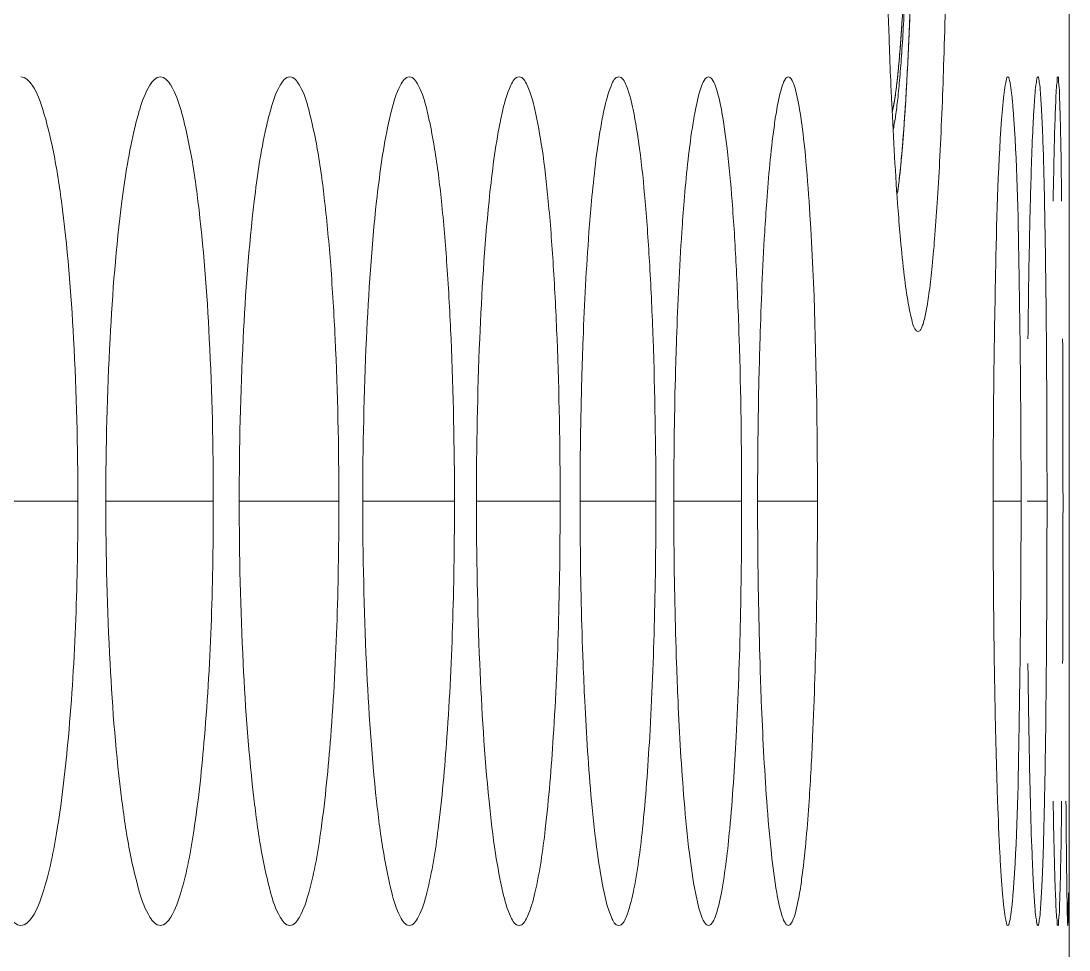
# Model space of a CAD drawing. Header units: millimetres. Extents: x 1177 to 4147, y 93 to 2194.
# Drawn here: x 2916.4 to 2923.81, y 1895.02 to 1901.59 of the extents above; entities that cross this region are included whole.
import ezdxf

# ---------------------------------------------------------------- set-up
doc = ezdxf.new("R2010")
doc.units = ezdxf.units.MM
doc.header["$LTSCALE"] = 0.1
doc.layers.get('0').update_dxf_attribs({"lineweight": 13})
doc.layers.add('标注', color=251, linetype='Continuous', lineweight=9)

msp = doc.modelspace()

# ---------------------------------------------------------------- linework, layer by layer
msp.add_line((2923.8102, 1348.8948), (2923.8102, 1914.8948))
at = {"layer": '标注'}
for p, q in [((2923.8102, 1901.1976), (2923.8102, 1901.6928)), ((2922.6087, 1901.3045), (2922.6092, 1901.3108)), ((2922.5854, 1901.0894), (2922.5862, 1901.0955)), ((2922.6586, 1901.0829), (2922.6598, 1901.1032)), ((2922.5606, 1900.9521), (2922.5615, 1900.9556)), ((2915.9881, 1898.1976), (2916.8043, 1898.1976)), ((2917.0014, 1898.1976), (2917.7616, 1898.1976)), ((2917.9447, 1898.1976), (2918.6489, 1898.1976)), ((2918.8179, 1898.1976), (2919.466, 1898.1976)), ((2919.621, 1898.1976), (2920.2129, 1898.1976)), ((2920.3538, 1898.1976), (2920.8895, 1898.1976)), ((2921.0164, 1898.1976), (2921.4959, 1898.1976)), ((2921.6087, 1898.1976), (2922.0318, 1898.1976)), ((2923.2735, 1898.1976), (2923.4711, 1898.1976)), ((2923.5134, 1898.1976), (2923.6545, 1898.1976)), ((2923.8102, 1894.7024), (2923.8102, 1895.1976))]:
    msp.add_line(p, q, dxfattribs=at)
msp.add_arc((2961.1162, 1902.8122), 38.6015, 182.39417, 182.67169, dxfattribs=at)
for points, knots in [([(2922.5682, 1900.8309), (2922.5747, 1900.8605), (2922.5862, 1900.9303), (2922.601, 1901.0502), (2922.6152, 1901.1992), (2922.6286, 1901.3758), (2922.6411, 1901.5782), (2922.6571, 1901.8934), (2922.6731, 1902.3344), (2922.6861, 1902.907), (2922.6932, 1903.52), (2922.6938, 1904.1484), (2922.6898, 1904.5695), (2922.6867, 1904.7783)], [0, 0, 0, 0, 0.023034, 0.053679, 0.091661, 0.136617, 0.188095, 0.245578, 0.376167, 0.523076, 0.680323, 0.841482, 1, 1, 1, 1]), ([(2922.5606, 1900.952), (2922.5671, 1900.9771), (2922.5786, 1901.0381), (2922.5931, 1901.1449), (2922.6071, 1901.2811), (2922.6204, 1901.4454), (2922.6329, 1901.6361), (2922.6488, 1901.9366), (2922.6649, 1902.3606), (2922.6781, 1902.9142), (2922.6853, 1903.5098), (2922.6861, 1904.1219), (2922.6823, 1904.5326), (2922.6792, 1904.7363)], [0, 0, 0, 0, 0.020524, 0.049038, 0.0853, 0.128951, 0.179532, 0.236515, 0.367194, 0.515425, 0.674881, 0.838733, 1, 1, 1, 1]), ([(2922.963, 1903.8948), (2922.963, 1903.3037), (2922.9553, 1902.4469), (2922.9283, 1901.3605), (2922.905, 1900.7665), (2922.882, 1900.3518), (2922.8642, 1900.0931), (2922.845, 1899.8729), (2922.8252, 1899.6933), (2922.8042, 1899.5564), (2922.786, 1899.4695), (2922.7684, 1899.4233), (2922.7581, 1899.4042), (2922.7433, 1899.3943), (2922.7344, 1899.3995), (2922.7313, 1899.4026)], [0, 0, 0, 0, 0.391238, 0.567118, 0.719349, 0.784677, 0.842065, 0.890978, 0.930962, 0.961633, 0.982669, 0.98957, 0.994214, 0.997121, 1, 1, 1, 1]), ([(2922.724, 1903.6778), (2922.723, 1903.3261), (2922.7178, 1902.8098), (2922.7026, 1902.1412), (2922.6881, 1901.6871), (2922.6704, 1901.2784), (2922.6501, 1900.9231), (2922.6274, 1900.6281), (2922.6089, 1900.4524), (2922.5985, 1900.3758)], [0, 0, 0, 0, 0.319166, 0.468506, 0.606881, 0.731468, 0.839796, 0.9298, 1, 1, 1, 1]), ([(2922.6598, 1901.1032), (2922.668, 1901.2445), (2922.6825, 1901.5463), (2922.7058, 1902.2111), (2922.7157, 1902.7347), (2922.7198, 1903.0976)], [0, 0, 0, 0, 0.212733, 0.454313, 1, 1, 1, 1]), ([(2922.5484, 1901.1996), (2922.5445, 1901.291), (2922.5295, 1901.6814), (2922.519, 1902.0719), (2922.5129, 1902.371)], [0, 0, 0, 0, 0.23421, 1, 1, 1, 1]), ([(2922.6092, 1901.3108), (2922.6096, 1901.3155), (2922.6102, 1901.3226), (2922.6109, 1901.331), (2922.6113, 1901.3357), (2922.6116, 1901.3393), (2922.6119, 1901.3428), (2922.6122, 1901.3455), (2922.6123, 1901.3473), (2922.6124, 1901.3482), (2922.6125, 1901.3491), (2922.6126, 1901.3506), (2922.6127, 1901.3523), (2922.613, 1901.3551), (2922.6132, 1901.3587), (2922.6137, 1901.3643), (2922.6145, 1901.3742), (2922.6153, 1901.3842), (2922.616, 1901.3926), (2922.6163, 1901.397), (2922.6166, 1901.4014), (2922.6173, 1901.4103), (2922.6181, 1901.4206), (2922.6189, 1901.431), (2922.6193, 1901.4369), (2922.6197, 1901.4413), (2922.62, 1901.4459), (2922.6204, 1901.4521), (2922.621, 1901.4597), (2922.6216, 1901.469), (2922.6222, 1901.4766), (2922.6226, 1901.4828), (2922.6229, 1901.4866), (2922.6231, 1901.4893), (2922.6232, 1901.4908), (2922.6233, 1901.4922), (2922.6234, 1901.494), (2922.6237, 1901.4981), (2922.6241, 1901.5044), (2922.6247, 1901.5127), (2922.6251, 1901.5197), (2922.6255, 1901.5253), (2922.6257, 1901.5288), (2922.6259, 1901.5315), (2922.6261, 1901.5333), (2922.6261, 1901.5345), (2922.6262, 1901.5352), (2922.6262, 1901.5362), (2922.6263, 1901.5373), (2922.6264, 1901.5391), (2922.6266, 1901.5413), (2922.6268, 1901.545), (2922.6271, 1901.5495), (2922.6274, 1901.5549), (2922.6279, 1901.5621), (2922.6287, 1901.5747), (2922.6294, 1901.5856), (2922.6299, 1901.5928)], [0, 0, 0, 0, 0.0625, 0.09375, 0.109375, 0.125, 0.140625, 0.15625, 0.160156, 0.164062, 0.167969, 0.171875, 0.179688, 0.1875, 0.203125, 0.21875, 0.25, 0.3125, 0.328125, 0.34375, 0.359375, 0.375, 0.4375, 0.46875, 0.484375, 0.5, 0.515625, 0.53125, 0.5625, 0.59375, 0.625, 0.640625, 0.65625, 0.664062, 0.667969, 0.671875, 0.679688, 0.6875, 0.71875, 0.75, 0.78125, 0.796875, 0.8125, 0.820312, 0.828125, 0.832031, 0.833984, 0.835938, 0.839844, 0.84375, 0.851562, 0.859375, 0.875, 0.890625, 0.90625, 0.9375, 1, 1, 1, 1]), ([(2922.5862, 1901.0955), (2922.5866, 1901.0989), (2922.5873, 1901.104), (2922.5882, 1901.1108), (2922.5887, 1901.1151), (2922.5892, 1901.1185), (2922.5894, 1901.1206), (2922.5896, 1901.1221), (2922.5897, 1901.1229), (2922.5899, 1901.124), (2922.59, 1901.1253), (2922.5903, 1901.1274), (2922.5906, 1901.1299), (2922.5911, 1901.1341), (2922.5917, 1901.1393), (2922.5924, 1901.1455), (2922.5931, 1901.1506), (2922.5935, 1901.1542), (2922.5938, 1901.1563), (2922.594, 1901.1586), (2922.5943, 1901.1613), (2922.5948, 1901.1657), (2922.5954, 1901.1712), (2922.5961, 1901.1778), (2922.5968, 1901.1833), (2922.5972, 1901.1872), (2922.5974, 1901.1894), (2922.5976, 1901.1911), (2922.5978, 1901.1926), (2922.598, 1901.1946), (2922.5984, 1901.1982), (2922.5989, 1901.2033), (2922.5995, 1901.2094), (2922.6001, 1901.2145), (2922.6005, 1901.2185), (2922.6007, 1901.2211), (2922.6009, 1901.2228), (2922.601, 1901.2239), (2922.6012, 1901.2252), (2922.6013, 1901.2267), (2922.6015, 1901.2291), (2922.6018, 1901.2322), (2922.6023, 1901.2371), (2922.6029, 1901.2432), (2922.6036, 1901.2505), (2922.6042, 1901.2567), (2922.6047, 1901.2609), (2922.6049, 1901.2634), (2922.6051, 1901.2661), (2922.6054, 1901.2693), (2922.6061, 1901.2771), (2922.6072, 1901.2889), (2922.6082, 1901.2993), (2922.6087, 1901.3045)], [0, 0, 0, 0, 0.0625, 0.09375, 0.125, 0.140625, 0.15625, 0.164062, 0.167969, 0.171875, 0.179688, 0.1875, 0.203125, 0.21875, 0.25, 0.28125, 0.3125, 0.328125, 0.335938, 0.34375, 0.359375, 0.375, 0.40625, 0.4375, 0.46875, 0.484375, 0.492188, 0.5, 0.507812, 0.515625, 0.53125, 0.5625, 0.59375, 0.625, 0.640625, 0.65625, 0.664062, 0.667969, 0.671875, 0.679688, 0.6875, 0.703125, 0.71875, 0.75, 0.78125, 0.8125, 0.828125, 0.835938, 0.84375, 0.859375, 0.875, 0.9375, 1, 1, 1, 1]), ([(2916.8043, 1898.1976), (2916.8043, 1898.5803), (2916.7862, 1899.2884), (2916.7202, 1900.1217), (2916.6381, 1900.6599), (2916.5684, 1900.9387), (2916.5097, 1901.1115), (2916.4348, 1901.1976), (2916.4018, 1901.1976)], [0, 0, 0, 0, 0.373515, 0.691581, 0.813864, 0.906521, 0.967776, 1, 1, 1, 1]), ([(2917.3871, 1901.1976), (2917.3554, 1901.1976), (2917.2847, 1901.1086), (2917.2593, 1901.0253), (2917.2409, 1900.9658)], [0, 0, 0, 0, 0.337498, 1, 1, 1, 1]), ([(2917.7616, 1898.1976), (2917.7616, 1898.5803), (2917.7449, 1899.2881), (2917.6834, 1900.1216), (2917.6073, 1900.6593), (2917.5421, 1900.9387), (2917.4885, 1901.1088), (2917.4187, 1901.1976), (2917.3871, 1901.1976)], [0, 0, 0, 0, 0.374562, 0.693368, 0.815782, 0.908329, 0.969088, 1, 1, 1, 1]), ([(2918.3024, 1901.1976), (2918.2721, 1901.1976), (2918.2067, 1901.1056), (2918.1839, 1901.0251), (2918.1669, 1900.9658)], [0, 0, 0, 0, 0.329816, 1, 1, 1, 1]), ([(2918.6489, 1898.1976), (2918.6489, 1898.5802), (2918.6368, 1899.1365), (2918.5953, 1899.8432), (2918.5542, 1900.2927), (2918.5063, 1900.6586), (2918.4458, 1900.9389), (2918.3971, 1901.1059), (2918.3326, 1901.1976), (2918.3024, 1901.1976)], [0, 0, 0, 0, 0.375551, 0.545723, 0.695098, 0.817639, 0.910083, 0.970374, 1, 1, 1, 1]), ([(2919.1475, 1901.1976), (2919.1186, 1901.1976), (2919.0589, 1901.1025), (2919.0384, 1901.0248), (2919.0228, 1900.9658)], [0, 0, 0, 0, 0.321971, 1, 1, 1, 1]), ([(2919.466, 1898.1976), (2919.466, 1898.5802), (2919.4549, 1899.1364), (2919.4168, 1899.8431), (2919.3791, 1900.2926), (2919.3351, 1900.6579), (2919.2795, 1900.9392), (2919.2353, 1901.1028), (2919.1764, 1901.1976), (2919.1475, 1901.1976)], [0, 0, 0, 0, 0.376511, 0.547075, 0.696737, 0.819409, 0.911768, 0.971624, 1, 1, 1, 1]), ([(2919.9226, 1901.1976), (2919.8949, 1901.1976), (2919.8413, 1901.0992), (2919.8227, 1901.0246), (2919.8085, 1900.9658)], [0, 0, 0, 0, 0.314028, 1, 1, 1, 1]), ([(2920.2129, 1898.1976), (2920.2129, 1898.5802), (2920.2028, 1899.1364), (2920.1682, 1899.8429), (2920.1338, 1900.2927), (2920.0937, 1900.6572), (2920.0431, 1900.9397), (2920.0029, 1901.0996), (2919.9501, 1901.1976), (2919.9226, 1901.1976)], [0, 0, 0, 0, 0.37742, 0.548358, 0.698293, 0.821093, 0.913378, 0.972833, 1, 1, 1, 1]), ([(2920.6273, 1901.1976), (2920.6009, 1901.1976), (2920.5539, 1901.0959), (2920.5369, 1901.0244), (2920.524, 1900.9658)], [0, 0, 0, 0, 0.306066, 1, 1, 1, 1]), ([(2920.8895, 1898.1976), (2920.8895, 1898.5802), (2920.8805, 1899.1363), (2920.8492, 1899.8428), (2920.8182, 1900.2927), (2920.782, 1900.6565), (2920.7367, 1900.9403), (2920.6999, 1901.0964), (2920.6536, 1901.1976), (2920.6273, 1901.1976)], [0, 0, 0, 0, 0.378273, 0.549562, 0.699757, 0.822681, 0.914904, 0.973991, 1, 1, 1, 1]), ([(2921.2618, 1901.1976), (2921.2525, 1901.1976), (2921.2304, 1901.1771), (2921.1983, 1901.1), (2921.1807, 1901.0242), (2921.1693, 1900.9658)], [0, 0, 0, 0, 0.108893, 0.304684, 1, 1, 1, 1]), ([(2921.4959, 1898.1976), (2921.4959, 1898.5802), (2921.4879, 1899.136), (2921.4599, 1899.8431), (2921.4328, 1900.2914), (2921.399, 1900.6595), (2921.3621, 1900.9324), (2921.3245, 1901.0999), (2921.293, 1901.1771), (2921.2711, 1901.1976), (2921.2618, 1901.1976)], [0, 0, 0, 0, 0.378765, 0.550246, 0.700564, 0.823511, 0.915608, 0.974317, 0.990824, 1, 1, 1, 1]), ([(2921.8259, 1901.1976), (2921.8174, 1901.1976), (2921.7976, 1901.1758), (2921.77, 1901.0999), (2921.7542, 1901.024), (2921.7441, 1900.9658)], [0, 0, 0, 0, 0.101909, 0.296587, 1, 1, 1, 1]), ([(2921.9727, 1900.3182), (2921.9643, 1900.4421), (2921.9467, 1900.659), (2921.9146, 1900.9314), (2921.881, 1901.0997), (2921.8541, 1901.1758), (2921.8344, 1901.1976), (2921.8259, 1901.1976)], [0, 0, 0, 0, 0.412795, 0.721593, 0.917535, 0.971685, 1, 1, 1, 1]), ([(2923.3779, 1901.1976), (2923.3719, 1901.1976), (2923.3649, 1901.1695), (2923.3563, 1901.1317), (2923.3473, 1901.0554), (2923.342, 1900.9991), (2923.3393, 1900.9658)], [0, 0, 0, 0, 0.07568, 0.267653, 0.577032, 1, 1, 1, 1]), ([(2923.4148, 1900.9658), (2923.4123, 1900.9991), (2923.4074, 1901.0554), (2923.3989, 1901.1317), (2923.3908, 1901.1695), (2923.3839, 1901.1976), (2923.3779, 1901.1976)], [0, 0, 0, 0, 0.423193, 0.732638, 0.92452, 1, 1, 1, 1]), ([(2923.5896, 1901.1976), (2923.5841, 1901.1976), (2923.5816, 1901.1679), (2923.5732, 1901.1323), (2923.568, 1901.055), (2923.5638, 1900.9991), (2923.5618, 1900.9658)], [0, 0, 0, 0, 0.070746, 0.262489, 0.57368, 1, 1, 1, 1]), ([(2923.6367, 1900.3182), (2923.6341, 1900.442), (2923.6299, 1900.6161), (2923.6221, 1900.8315), (2923.6166, 1900.9577), (2923.6101, 1901.055), (2923.6055, 1901.1323), (2923.5974, 1901.1678), (2923.5951, 1901.1976), (2923.5896, 1901.1976)], [0, 0, 0, 0, 0.42086, 0.591659, 0.73434, 0.847642, 0.930328, 0.98125, 1, 1, 1, 1]), ([(2923.7308, 1901.1976), (2923.7256, 1901.1976), (2923.7284, 1901.1666), (2923.7193, 1901.1328), (2923.7183, 1901.0546), (2923.715, 1900.9991), (2923.7137, 1900.9658)], [0, 0, 0, 0, 0.067135, 0.25876, 0.571272, 1, 1, 1, 1]), ([(2923.7579, 1900.3182), (2923.7565, 1900.442), (2923.7542, 1900.6161), (2923.7496, 1900.8315), (2923.7469, 1900.9578), (2923.7421, 1901.0547), (2923.7418, 1901.1328), (2923.7329, 1901.1665), (2923.736, 1901.1976), (2923.7308, 1901.1976)], [0, 0, 0, 0, 0.421633, 0.592708, 0.735581, 0.848973, 0.931617, 0.982277, 1, 1, 1, 1]), ([(2922.5615, 1900.9556), (2922.562, 1900.9575), (2922.5627, 1900.9605), (2922.5636, 1900.9644), (2922.5642, 1900.9668), (2922.5646, 1900.9687), (2922.5649, 1900.97), (2922.5651, 1900.9708), (2922.5652, 1900.9713), (2922.5654, 1900.972), (2922.5655, 1900.9727), (2922.5659, 1900.9746), (2922.5665, 1900.9774), (2922.5673, 1900.9811), (2922.5681, 1900.9849), (2922.5689, 1900.9886), (2922.5697, 1900.9923), (2922.5703, 1900.9959), (2922.571, 1900.9995), (2922.5716, 1901.0025), (2922.572, 1901.0049), (2922.5724, 1901.0068), (2922.5727, 1901.0083), (2922.5729, 1901.0093), (2922.573, 1901.0099), (2922.5731, 1901.0103), (2922.5732, 1901.0109), (2922.5733, 1901.0117), (2922.5735, 1901.013), (2922.5738, 1901.0149), (2922.5742, 1901.0172), (2922.5747, 1901.0202), (2922.5754, 1901.024), (2922.576, 1901.0277), (2922.5766, 1901.0307), (2922.5769, 1901.0326), (2922.5771, 1901.0341), (2922.5774, 1901.0357), (2922.5778, 1901.0386), (2922.5785, 1901.0428), (2922.5793, 1901.0477), (2922.58, 1901.0527), (2922.5807, 1901.0568), (2922.5811, 1901.0597), (2922.5814, 1901.0613), (2922.5816, 1901.0631), (2922.5819, 1901.0653), (2922.5827, 1901.0707), (2922.5838, 1901.0787), (2922.5849, 1901.0858), (2922.5854, 1901.0894)], [0, 0, 0, 0, 0.0625, 0.09375, 0.125, 0.140625, 0.15625, 0.164062, 0.167969, 0.171875, 0.179688, 0.1875, 0.21875, 0.25, 0.28125, 0.3125, 0.34375, 0.375, 0.40625, 0.4375, 0.453125, 0.46875, 0.484375, 0.492188, 0.496094, 0.5, 0.503906, 0.507812, 0.515625, 0.53125, 0.546875, 0.5625, 0.59375, 0.625, 0.640625, 0.65625, 0.664062, 0.671875, 0.6875, 0.71875, 0.75, 0.78125, 0.8125, 0.828125, 0.835938, 0.84375, 0.859375, 0.875, 0.9375, 1, 1, 1, 1]), ([(2922.5979, 1900.3791), (2922.6041, 1900.4238), (2922.6158, 1900.523), (2922.638, 1900.7574), (2922.6507, 1900.9474), (2922.6586, 1901.0829)], [0, 0, 0, 0, 0.191868, 0.42379, 1, 1, 1, 1]), ([(2922.6192, 1900.0468), (2922.613, 1900.1153), (2922.5866, 1900.4369), (2922.5685, 1900.7592), (2922.5566, 1901.0128)], [0, 0, 0, 0, 0.213133, 1, 1, 1, 1]), ([(2917.2409, 1900.9658), (2917.2281, 1900.9243), (2917.1717, 1900.7115), (2917.1381, 1900.4934), (2917.1154, 1900.3182)], [0, 0, 0, 0, 0.197424, 1, 1, 1, 1]), ([(2918.1669, 1900.9658), (2918.155, 1900.9243), (2918.1026, 1900.711), (2918.0715, 1900.4932), (2918.0505, 1900.3182)], [0, 0, 0, 0, 0.196983, 1, 1, 1, 1]), ([(2919.0228, 1900.9658), (2919.0118, 1900.9242), (2918.9635, 1900.7106), (2918.9349, 1900.4931), (2918.9155, 1900.3182)], [0, 0, 0, 0, 0.196571, 1, 1, 1, 1]), ([(2919.8085, 1900.9658), (2919.7985, 1900.9242), (2919.7542, 1900.7102), (2919.7281, 1900.4929), (2919.7104, 1900.3182)], [0, 0, 0, 0, 0.196188, 1, 1, 1, 1]), ([(2920.524, 1900.9658), (2920.5149, 1900.9242), (2920.4747, 1900.7098), (2920.4511, 1900.4928), (2920.435, 1900.3182)], [0, 0, 0, 0, 0.195836, 1, 1, 1, 1]), ([(2921.1693, 1900.9658), (2921.1611, 1900.9241), (2921.125, 1900.7095), (2921.1038, 1900.4927), (2921.0894, 1900.3182)], [0, 0, 0, 0, 0.195515, 1, 1, 1, 1]), ([(2921.7441, 1900.9658), (2921.7369, 1900.9241), (2921.7049, 1900.7092), (2921.6862, 1900.4926), (2921.6734, 1900.3182)], [0, 0, 0, 0, 0.195227, 1, 1, 1, 1]), ([(2923.3393, 1900.9658), (2923.3089, 1900.5996), (2923.2853, 1899.676), (2923.2735, 1898.7532), (2923.2735, 1898.1976)], [0, 0, 0, 0, 0.398129, 1, 1, 1, 1]), ([(2923.4711, 1898.1976), (2923.4711, 1898.7532), (2923.4614, 1899.6759), (2923.4426, 1900.5995), (2923.4148, 1900.9658)], [0, 0, 0, 0, 0.601918, 1, 1, 1, 1]), ([(2923.5618, 1900.9658), (2923.5592, 1900.924), (2923.548, 1900.7082), (2923.5414, 1900.4922), (2923.5369, 1900.3182)], [0, 0, 0, 0, 0.194299, 1, 1, 1, 1]), ([(2923.7137, 1900.9658), (2923.7121, 1900.9239), (2923.7051, 1900.7081), (2923.7009, 1900.4922), (2923.698, 1900.3182)], [0, 0, 0, 0, 0.194221, 1, 1, 1, 1]), ([(2917.1154, 1900.3182), (2917.0737, 1899.9952), (2917.0197, 1899.2883), (2917.0014, 1898.5801), (2917.0014, 1898.1976)], [0, 0, 0, 0, 0.459902, 1, 1, 1, 1]), ([(2918.0505, 1900.3182), (2918.0118, 1899.995), (2917.9617, 1899.2881), (2917.9447, 1898.5801), (2917.9447, 1898.1976)], [0, 0, 0, 0, 0.459787, 1, 1, 1, 1]), ([(2918.9155, 1900.3182), (2918.8798, 1899.9948), (2918.8336, 1899.2879), (2918.8179, 1898.5801), (2918.8179, 1898.1976)], [0, 0, 0, 0, 0.45968, 1, 1, 1, 1]), ([(2919.7104, 1900.3182), (2919.6776, 1899.9947), (2919.6354, 1899.2877), (2919.621, 1898.5801), (2919.621, 1898.1976)], [0, 0, 0, 0, 0.459581, 1, 1, 1, 1]), ([(2920.435, 1900.3182), (2920.4284, 1900.2457), (2920.4018, 1899.9217), (2920.3851, 1899.5969), (2920.3754, 1899.3449)], [0, 0, 0, 0, 0.22413, 1, 1, 1, 1]), ([(2921.0894, 1900.3182), (2921.0834, 1900.2457), (2921.0595, 1899.9216), (2921.0445, 1899.5969), (2921.0358, 1899.3449)], [0, 0, 0, 0, 0.224066, 1, 1, 1, 1]), ([(2921.6734, 1900.3182), (2921.6681, 1900.2457), (2921.647, 1899.9215), (2921.6336, 1899.5968), (2921.6259, 1899.3449)], [0, 0, 0, 0, 0.224008, 1, 1, 1, 1]), ([(2922.0318, 1898.1976), (2922.0318, 1898.3925), (2922.0266, 1899.0997), (2922.0075, 1899.8071), (2921.9727, 1900.3182)], [0, 0, 0, 0, 0.275595, 1, 1, 1, 1]), ([(2923.5369, 1900.3182), (2923.535, 1900.2456), (2923.5274, 1899.9212), (2923.5225, 1899.5967), (2923.5197, 1899.3449)], [0, 0, 0, 0, 0.223823, 1, 1, 1, 1]), ([(2923.65, 1899.3449), (2923.6493, 1899.4336), (2923.6462, 1899.7581), (2923.6417, 1900.0825), (2923.6367, 1900.3182)], [0, 0, 0, 0, 0.273479, 1, 1, 1, 1]), ([(2922.7313, 1899.4026), (2922.7148, 1899.4183), (2922.6957, 1899.4872), (2922.668, 1899.6142), (2922.6425, 1899.8104), (2922.627, 1899.961), (2922.6192, 1900.0468)], [0, 0, 0, 0, 0.104027, 0.306693, 0.606863, 1, 1, 1, 1]), ([(2920.3754, 1899.3449), (2920.3718, 1899.2525), (2920.3591, 1898.8702), (2920.3538, 1898.4877), (2920.3538, 1898.1976)], [0, 0, 0, 0, 0.241646, 1, 1, 1, 1]), ([(2921.0358, 1899.3449), (2921.0326, 1899.2525), (2921.0212, 1898.8702), (2921.0164, 1898.4877), (2921.0164, 1898.1976)], [0, 0, 0, 0, 0.24163, 1, 1, 1, 1]), ([(2921.6259, 1899.3449), (2921.6231, 1899.2525), (2921.6129, 1898.8702), (2921.6087, 1898.4877), (2921.6087, 1898.1976)], [0, 0, 0, 0, 0.241616, 1, 1, 1, 1]), ([(2923.6545, 1898.1976), (2923.6545, 1898.2956), (2923.6542, 1898.678), (2923.6523, 1899.0604), (2923.65, 1899.3449)], [0, 0, 0, 0, 0.256134, 1, 1, 1, 1]), ([(2923.7675, 1898.1976), (2923.7675, 1898.2956), (2923.7673, 1898.678), (2923.7663, 1899.0604), (2923.7651, 1899.3449)], [0, 0, 0, 0, 0.256136, 1, 1, 1, 1]), ([(2916.557, 1895.4294), (2916.6045, 1895.5757), (2916.676, 1895.9431), (2916.7796, 1896.8655), (2916.8043, 1897.6416), (2916.8043, 1898.1976)], [0, 0, 0, 0, 0.165692, 0.401192, 1, 1, 1, 1]), ([(2917.0014, 1898.1976), (2917.0014, 1897.8151), (2917.0197, 1897.1069), (2917.0737, 1896.4), (2917.1154, 1896.077)], [0, 0, 0, 0, 0.540098, 1, 1, 1, 1]), ([(2917.5315, 1895.4294), (2917.5759, 1895.5762), (2917.6423, 1895.9436), (2917.7387, 1896.866), (2917.7616, 1897.6417), (2917.7616, 1898.1976)], [0, 0, 0, 0, 0.165291, 0.400759, 1, 1, 1, 1]), ([(2917.9447, 1898.1976), (2917.9447, 1897.8151), (2917.9617, 1897.1071), (2918.0118, 1896.4002), (2918.0505, 1896.077)], [0, 0, 0, 0, 0.540213, 1, 1, 1, 1]), ([(2918.4361, 1895.4294), (2918.4773, 1895.5766), (2918.5386, 1895.944), (2918.6278, 1896.8665), (2918.6489, 1897.6417), (2918.6489, 1898.1976)], [0, 0, 0, 0, 0.164917, 0.400355, 1, 1, 1, 1]), ([(2918.8179, 1898.1976), (2918.8179, 1897.8151), (2918.8336, 1897.1073), (2918.8798, 1896.4004), (2918.9155, 1896.077)], [0, 0, 0, 0, 0.54032, 1, 1, 1, 1]), ([(2919.2705, 1895.4294), (2919.3085, 1895.577), (2919.3648, 1895.9444), (2919.4467, 1896.867), (2919.466, 1897.6418), (2919.466, 1898.1976)], [0, 0, 0, 0, 0.164569, 0.399981, 1, 1, 1, 1]), ([(2919.621, 1898.1976), (2919.621, 1897.8152), (2919.6354, 1897.1075), (2919.6776, 1896.4006), (2919.7104, 1896.077)], [0, 0, 0, 0, 0.540419, 1, 1, 1, 1]), ([(2920.0348, 1895.4294), (2920.0695, 1895.5774), (2920.1208, 1895.9448), (2920.1954, 1896.8674), (2920.2129, 1897.6418), (2920.2129, 1898.1976)], [0, 0, 0, 0, 0.164249, 0.399636, 1, 1, 1, 1]), ([(2920.3538, 1898.1976), (2920.3538, 1898.0997), (2920.3557, 1897.7172), (2920.3645, 1897.3347), (2920.3754, 1897.0504)], [0, 0, 0, 0, 0.256086, 1, 1, 1, 1]), ([(2920.7288, 1895.4294), (2920.7603, 1895.5778), (2920.8065, 1895.9452), (2920.8738, 1896.8677), (2920.8895, 1897.6419), (2920.8895, 1898.1976)], [0, 0, 0, 0, 0.163958, 0.399322, 1, 1, 1, 1]), ([(2921.0164, 1898.1976), (2921.0164, 1898.0997), (2921.0181, 1897.7172), (2921.026, 1897.3347), (2921.0358, 1897.0504)], [0, 0, 0, 0, 0.256095, 1, 1, 1, 1]), ([(2921.3526, 1895.4294), (2921.3807, 1895.5781), (2921.4219, 1895.9455), (2921.4819, 1896.8681), (2921.4959, 1897.6419), (2921.4959, 1898.1976)], [0, 0, 0, 0, 0.163694, 0.399039, 1, 1, 1, 1]), ([(2921.6087, 1898.1976), (2921.6087, 1898.0997), (2921.6102, 1897.7172), (2921.6172, 1897.3347), (2921.6259, 1897.0504)], [0, 0, 0, 0, 0.256104, 1, 1, 1, 1]), ([(2921.9727, 1896.077), (2921.983, 1896.2284), (2922.0203, 1896.9347), (2922.0318, 1897.6421), (2922.0318, 1898.1976)], [0, 0, 0, 0, 0.214546, 1, 1, 1, 1]), ([(2923.2735, 1898.1976), (2923.2735, 1898.0026), (2923.2749, 1897.6201), (2923.2811, 1897.0645), (2923.2907, 1896.5523), (2923.3033, 1896.1042), (2923.3168, 1895.7787), (2923.3292, 1895.5633), (2923.3382, 1895.4374), (2923.3473, 1895.3397), (2923.3563, 1895.2635), (2923.3649, 1895.2257), (2923.3719, 1895.1976), (2923.3779, 1895.1976)], [0, 0, 0, 0, 0.194573, 0.381735, 0.554462, 0.705737, 0.829215, 0.879348, 0.921251, 0.954559, 0.978923, 0.99404, 1, 1, 1, 1]), ([(2923.4148, 1895.4294), (2923.4426, 1895.7958), (2923.4614, 1896.7193), (2923.4711, 1897.642), (2923.4711, 1898.1976)], [0, 0, 0, 0, 0.398082, 1, 1, 1, 1]), ([(2923.65, 1897.0504), (2923.6508, 1897.1427), (2923.6535, 1897.5252), (2923.6545, 1897.9076), (2923.6545, 1898.1976)], [0, 0, 0, 0, 0.241566, 1, 1, 1, 1]), ([(2923.7651, 1897.0504), (2923.7655, 1897.1427), (2923.7669, 1897.5252), (2923.7675, 1897.9076), (2923.7675, 1898.1976)], [0, 0, 0, 0, 0.241563, 1, 1, 1, 1]), ([(2920.3754, 1897.0504), (2920.3788, 1896.9616), (2920.393, 1896.6368), (2920.4134, 1896.3123), (2920.435, 1896.077)], [0, 0, 0, 0, 0.273226, 1, 1, 1, 1]), ([(2921.0358, 1897.0504), (2921.0389, 1896.9616), (2921.0516, 1896.6369), (2921.07, 1896.3123), (2921.0894, 1896.077)], [0, 0, 0, 0, 0.273277, 1, 1, 1, 1]), ([(2921.6259, 1897.0504), (2921.6286, 1896.9616), (2921.6399, 1896.637), (2921.6562, 1896.3124), (2921.6734, 1896.077)], [0, 0, 0, 0, 0.273324, 1, 1, 1, 1]), ([(2923.5197, 1897.0504), (2923.5207, 1896.9616), (2923.5248, 1896.6371), (2923.5307, 1896.3127), (2923.5369, 1896.077)], [0, 0, 0, 0, 0.273472, 1, 1, 1, 1]), ([(2923.6367, 1896.077), (2923.6382, 1896.1496), (2923.6443, 1896.474), (2923.6479, 1896.7985), (2923.65, 1897.0504)], [0, 0, 0, 0, 0.223814, 1, 1, 1, 1]), ([(2916.1104, 1896.077), (2916.1276, 1895.9527), (2916.1616, 1895.7357), (2916.2332, 1895.4566), (2916.2934, 1895.2837), (2916.3687, 1895.1976), (2916.4018, 1895.1976)], [0, 0, 0, 0, 0.396145, 0.696516, 0.895316, 1, 1, 1, 1]), ([(2917.1154, 1896.077), (2917.1315, 1895.9528), (2917.163, 1895.7364), (2917.2301, 1895.4566), (2917.2851, 1895.2864), (2917.3554, 1895.1976), (2917.3871, 1895.1976)], [0, 0, 0, 0, 0.39889, 0.700646, 0.898977, 1, 1, 1, 1]), ([(2918.0505, 1896.077), (2918.0654, 1895.9528), (2918.0945, 1895.7371), (2918.1569, 1895.4564), (2918.207, 1895.2893), (2918.272, 1895.1976), (2918.3024, 1895.1976)], [0, 0, 0, 0, 0.401577, 0.704706, 0.902616, 1, 1, 1, 1]), ([(2918.9155, 1896.077), (2918.9292, 1895.9529), (2918.956, 1895.7378), (2919.0135, 1895.4561), (2919.0592, 1895.2924), (2919.1186, 1895.1976), (2919.1475, 1895.1976)], [0, 0, 0, 0, 0.404191, 0.708673, 0.906209, 1, 1, 1, 1]), ([(2919.7104, 1896.077), (2919.7229, 1895.953), (2919.7475, 1895.7385), (2919.7999, 1895.4557), (2919.8416, 1895.2955), (2919.8949, 1895.1976), (2919.9226, 1895.1976)], [0, 0, 0, 0, 0.406714, 0.712519, 0.90973, 1, 1, 1, 1]), ([(2920.435, 1896.077), (2920.4464, 1895.953), (2920.4687, 1895.7393), (2920.5159, 1895.455), (2920.5541, 1895.2988), (2920.6009, 1895.1976), (2920.6273, 1895.1976)], [0, 0, 0, 0, 0.409128, 0.716215, 0.913149, 1, 1, 1, 1]), ([(2921.0894, 1896.077), (2921.0996, 1895.9531), (2921.1208, 1895.7361), (2921.1594, 1895.463), (2921.1982, 1895.2953), (2921.2304, 1895.2182), (2921.2525, 1895.1976), (2921.2618, 1895.1976)], [0, 0, 0, 0, 0.410337, 0.717846, 0.914038, 0.96928, 1, 1, 1, 1]), ([(2921.6734, 1896.077), (2921.6825, 1895.9531), (2921.7013, 1895.7362), (2921.7352, 1895.4638), (2921.77, 1895.2955), (2921.7976, 1895.2194), (2921.8174, 1895.1976), (2921.8259, 1895.1976)], [0, 0, 0, 0, 0.412556, 0.72129, 0.917343, 0.971601, 1, 1, 1, 1]), ([(2921.9059, 1895.4294), (2921.9129, 1895.4712), (2921.9434, 1895.6861), (2921.9609, 1895.9027), (2921.9727, 1896.077)], [0, 0, 0, 0, 0.195157, 1, 1, 1, 1]), ([(2923.5369, 1896.077), (2923.5401, 1895.9533), (2923.5453, 1895.7791), (2923.5545, 1895.5637), (2923.5608, 1895.4375), (2923.568, 1895.3402), (2923.5732, 1895.263), (2923.5816, 1895.2274), (2923.5841, 1895.1976), (2923.5896, 1895.1976)], [0, 0, 0, 0, 0.420763, 0.591537, 0.73421, 0.847522, 0.930234, 0.981197, 1, 1, 1, 1]), ([(2923.6157, 1895.4294), (2923.6179, 1895.4713), (2923.6277, 1895.6871), (2923.6331, 1895.903), (2923.6367, 1896.077)], [0, 0, 0, 0, 0.194275, 1, 1, 1, 1]), ([(2923.698, 1896.077), (2923.7001, 1895.9533), (2923.7033, 1895.7791), (2923.7092, 1895.5638), (2923.7128, 1895.4375), (2923.7183, 1895.3406), (2923.7193, 1895.2625), (2923.7284, 1895.2287), (2923.7256, 1895.1976), (2923.7308, 1895.1976)], [0, 0, 0, 0, 0.421573, 0.592633, 0.735501, 0.848899, 0.931558, 0.982243, 1, 1, 1, 1]), ([(2923.7461, 1895.4294), (2923.7474, 1895.4713), (2923.7529, 1895.6871), (2923.7559, 1895.903), (2923.7579, 1896.077)], [0, 0, 0, 0, 0.194207, 1, 1, 1, 1]), ([(2923.7885, 1896.077), (2923.7894, 1895.9533), (2923.7909, 1895.7793), (2923.7933, 1895.5636), (2923.7948, 1895.4381), (2923.7967, 1895.339), (2923.7976, 1895.2723), (2923.7994, 1895.2342), (2923.799, 1895.214), (2923.8015, 1895.2056), (2923.8001, 1895.1976), (2923.8014, 1895.1976)], [0, 0, 0, 0, 0.421991, 0.593198, 0.736164, 0.849605, 0.932235, 0.961597, 0.982776, 0.995618, 1, 1, 1, 1]), ([(2916.4018, 1895.1976), (2916.4348, 1895.1976), (2916.5101, 1895.2839), (2916.5376, 1895.3697), (2916.557, 1895.4294)], [0, 0, 0, 0, 0.34471, 1, 1, 1, 1]), ([(2917.3871, 1895.1976), (2917.4187, 1895.1976), (2917.4889, 1895.2868), (2917.5136, 1895.37), (2917.5315, 1895.4294)], [0, 0, 0, 0, 0.337196, 1, 1, 1, 1]), ([(2918.3024, 1895.1976), (2918.3326, 1895.1976), (2918.3975, 1895.2898), (2918.4195, 1895.3702), (2918.4361, 1895.4294)], [0, 0, 0, 0, 0.329473, 1, 1, 1, 1]), ([(2919.1475, 1895.1976), (2919.1764, 1895.1976), (2919.2356, 1895.2929), (2919.2554, 1895.3705), (2919.2705, 1895.4294)], [0, 0, 0, 0, 0.321593, 1, 1, 1, 1]), ([(2919.9226, 1895.1976), (2919.9501, 1895.1976), (2920.0032, 1895.2962), (2920.021, 1895.3707), (2920.0348, 1895.4294)], [0, 0, 0, 0, 0.313618, 1, 1, 1, 1]), ([(2920.6273, 1895.1976), (2920.6536, 1895.1976), (2920.7001, 1895.2995), (2920.7164, 1895.3709), (2920.7288, 1895.4294)], [0, 0, 0, 0, 0.305632, 1, 1, 1, 1]), ([(2921.2618, 1895.1976), (2921.2711, 1895.1976), (2921.293, 1895.2182), (2921.3245, 1895.2953), (2921.3415, 1895.3711), (2921.3526, 1895.4294)], [0, 0, 0, 0, 0.10873, 0.304328, 1, 1, 1, 1]), ([(2921.8259, 1895.1976), (2921.8344, 1895.1976), (2921.8541, 1895.2194), (2921.881, 1895.2954), (2921.8962, 1895.3713), (2921.9059, 1895.4294)], [0, 0, 0, 0, 0.10172, 0.296219, 1, 1, 1, 1]), ([(2923.3779, 1895.1976), (2923.3839, 1895.1976), (2923.3908, 1895.2258), (2923.3989, 1895.2635), (2923.4074, 1895.3398), (2923.4123, 1895.3961), (2923.4148, 1895.4294)], [0, 0, 0, 0, 0.07548, 0.267362, 0.576807, 1, 1, 1, 1]), ([(2923.5896, 1895.1976), (2923.5951, 1895.1976), (2923.5974, 1895.2274), (2923.6055, 1895.2629), (2923.6101, 1895.3402), (2923.6139, 1895.3961), (2923.6157, 1895.4294)], [0, 0, 0, 0, 0.070582, 0.262261, 0.573507, 1, 1, 1, 1]), ([(2923.7308, 1895.1976), (2923.736, 1895.1976), (2923.7329, 1895.2287), (2923.7418, 1895.2624), (2923.7421, 1895.3406), (2923.7451, 1895.3961), (2923.7461, 1895.4294)], [0, 0, 0, 0, 0.067027, 0.258613, 0.571162, 1, 1, 1, 1]), ([(2923.8014, 1895.1976), (2923.8026, 1895.1976), (2923.8011, 1895.2056), (2923.8035, 1895.214), (2923.803, 1895.2341), (2923.8045, 1895.2722), (2923.8049, 1895.339), (2923.8056, 1895.3961), (2923.8059, 1895.4294)], [0, 0, 0, 0, 0.016586, 0.065245, 0.145509, 0.256791, 0.569993, 1, 1, 1, 1])]:
    msp.add_open_spline(points, degree=3, knots=knots, dxfattribs=at)

doc.saveas('drawing.dxf')
